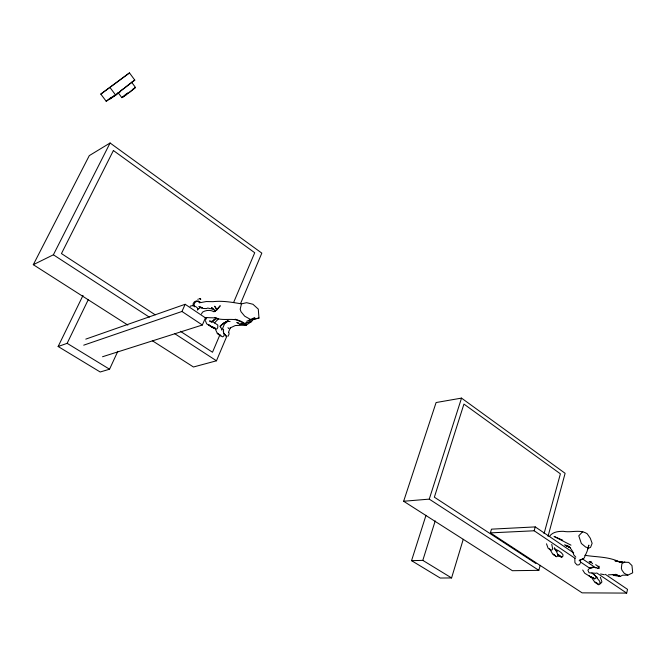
<?xml version="1.0" encoding="UTF-8"?>
<svg xmlns="http://www.w3.org/2000/svg" width="666" height="666" viewBox="0 0 666 666"><rect width="100%" height="100%" fill="white"/><g stroke="black" fill="none" stroke-linecap="round" stroke-linejoin="round"><path stroke-width="1" d="M124.409 88.02L131.677 82.284L135.523 87.496L127.697 93.698M223.535 332.409L223.543 329.179M574.833 558.632L574.916 562.612L577.056 564.976L578.837 564.885L580.269 563.519M573.709 552.93L535.248 526.906L491.483 529.154L490.392 532.883L582.117 592.857L626.664 593.098L627.547 589.377L605.327 574.333M548.026 536.33L565.118 473.31L461.513 398.11L436.097 402.539L403.646 501.257L512.379 570.704L538.811 570.337L540.193 565.334M544.064 533.624L560.389 473.834L463.936 404.087L434.365 497.186L535.93 563.519M575.282 558.474L534.174 530.777L535.248 526.906M117.974 92.457L121.853 97.661L122.386 97.069M587.637 549.284L588.869 545.121L587.162 551.182L584.115 558.108L579.145 560.83L580.344 559.698M425.999 515.301L411.546 560.655L440.218 578.03L451.581 577.938L463.245 539.327M580.419 560.755L580.81 559.457M411.546 560.655L422.802 560.372L435.214 520.904M403.646 501.257L429.254 499.125L461.53 398.11M152.331 340.726L193.465 366.999L216.458 360.797L226.906 336.022M228.496 332.209L230.519 327.447M240.534 303.629L261.821 253.122L110.081 142.99L89.286 155.628L33.3 264.693L127.822 325.075M219.822 335.023L212.496 352.247L180.378 331.268M221.828 330.244L225.499 321.628M233.6 302.497L254.72 252.739L113.386 150.524M102.539 356.743L202.339 325.008L205.436 317.865L185.148 304.287L85.781 339.127M83.725 345.171L181.968 311.472L185.148 304.287M83.017 295.413L58.142 346.511L100.2 371.994L109.549 369.214L117.824 351.298M205.702 319.655L206.693 317.59M58.142 346.511L67.141 343.331L88.287 299.608M113.403 150.516L61.455 253.58L155.22 314.818M197.919 299.542L198.227 299.026M33.3 264.693L53.388 254.795L110.098 142.982M228.063 336.255L229.071 334.057L228.879 332.5M190.168 306.468L190.409 306.052C193.057 304.928 197.394 306.535 198.127 309.415L197.377 310.106M201.465 313.961L202.572 312.096C205.927 310.073 210.614 309.657 214.002 311.805L215.901 310.547L220.263 305.719L216.833 309.89L214.619 306.202L216.808 309.207M214.402 322.985L218.44 318.931M579.62 560.722L580.552 559.457M588.985 568.864L587.912 570.213L589.06 572.793L595.962 573.293M216.833 309.89L218.14 308.291M198.202 301.207L199.808 301.731L198.701 301.49M212.029 322.094L214.077 319.797L212.887 320.804L217.307 318.306M582.775 531.601L578.771 535.805L581.343 543.481L585.747 547.119L589.235 547.968L590.584 547.294L592.132 543.298L590.284 538.203L587.154 533.716C579.953 529.062 571.395 532.917 563.428 531.326C558.274 531.277 552.597 531.834 549.45 536.463M213.986 311.363L215.151 310.14M122.844 96.836L124.067 95.779M589.768 562.728L591.1 561.613M597.502 568.614L598.534 567.798L598.867 566.117L599.034 567.782M225.449 323.193L228.022 321.179M106.194 101.257L115.576 94.988L134.798 80.12L129.479 72.902L100.807 94.081L106.194 101.257L110.173 98.177M120.438 91.633L109.44 98.868L112.521 96.995M199.758 298.768L200.766 299.375M124.6 95.28L126.157 94.081M100.807 94.081L129.479 72.902M126.515 93.873L128.005 92.749M129.395 92.399L134.565 88.212L133.416 88.894M123.809 88.461L120.521 90.817M127.839 93.54L124.409 96.046M126.34 94.622L123.152 96.895M132.934 89.144L135.523 87.496M131.835 82.109L134.798 80.12M109.682 99.192L116.866 94.397M123.934 96.287L121.853 97.661M624.808 561.913L621.911 563.644L621.353 568.223L621.961 570.204L624.233 573.284L627.838 575.158L632.7 572.802L631.967 565.551L628.679 562.362L619.363 562.096L623.018 562.304L614.959 560.805L619.322 561.854C608.249 556.476 596.386 557.226 584.831 555.278M230.036 328.005L235.231 325.566L246.428 325.025L251.54 321.545L254.778 317.54L246.661 321.295L258.982 318.057L258.275 309.099L252.938 304.262L246.595 302.689L241.483 303.863L240.176 309.207L241.025 311.763L244.713 316.192L250.857 319.638L258.982 318.057M243.673 323.343L239.743 324.242L236.796 322.502L238.728 323.002M245.646 322.893L251.54 321.545L244.838 323.651L239.743 324.242L246.428 325.025L242.574 324.017M201.373 307.834L202.306 307.659L198.784 306.543M593.564 567.374L589.76 568.065L593.564 567.374L590.975 567.765M615.942 575.074L613.935 575.416L612.362 574.433M200.716 302.597L206.285 301.54L212.945 301.681C222.219 300.541 231.801 302.256 241.017 303.779M616.724 575.074L613.935 575.416L620.179 576.423L622.618 575.191L627.838 575.158M566.308 546.511L567.54 546.386L570.529 547.827L567.299 545.662L570.529 547.827M608.374 574.85L615.251 574.508L620.179 576.423L615.675 574.259M205.253 317.557L216.259 317.932L214.843 317.79C224.933 322.003 235.373 315.95 244.838 323.651L235.181 319.18M490.392 532.883L534.174 530.777M198.909 301.615L199.417 301.715L198.718 301.69M595.171 567.499L591.891 567.332L596.162 567.574L597.835 568.464M600.058 583.233L601.373 582.867L601.898 581.859L600.382 577.272M230.086 321.561L227.064 321.087L228.03 320.587L221.054 325.333L224.226 322.719L221.528 324.933L220.238 326.923L220.113 326.04L221.753 329.304M215.484 328.521L212.163 327.381L206.618 323.793L205.411 320.621M600.574 573.975L604.378 574.741M593.98 578.155L590.292 576.781L589.144 575.965L591.566 577.439L584.74 573.243L582.717 570.013M199.4 307.251L203.355 308.475L206.552 308.591L207.742 308.033L213.911 309.432L211.597 307.609L215.551 311.255M589.102 561.396L590.842 561.938L592.615 563.711M562.703 540.184L554.062 536.455L570.978 545.154M593.622 578.013L591.416 577.089L594.621 579.054L595.904 577.963L596.062 576.498L591.891 572.968M215.676 328.405L212.021 326.656L216.075 329.137L216.775 329.012L217.724 327.805L217.807 325.075L212.587 321.52L209.49 320.962L211.23 321.969M564.468 544.863L569.014 547.144L565.717 545.063M220.962 335.597L217.258 333.266L214.943 328.205M220.329 335.356L217.258 333.266L219.847 335.572L222.777 336.871L223.942 335.839L224.167 334.224L223.218 331.352M67.141 343.331L109.549 369.214M422.802 560.372L451.581 577.938M555.577 556.093L552.655 554.012L549.617 548.767M557.425 555.061L561.779 557.092L562.945 556.16L562.945 554.636L561.296 552.697L558.441 550.665L554.079 548.817M53.388 254.795L149.326 317.141M174.6 333.591L216.475 360.789M429.254 499.125L538.836 570.337M181.968 311.472L202.339 325.008M595.662 564.676L597.61 565.975L599.117 568.606M580.419 561.938L589.843 568.289M596.686 572.902L626.664 593.098M582.25 558.716L595.92 567.973M557.692 555.111L559.157 556.16L557.584 555.061M555.785 550.116L557.45 551.331M200.707 298.884L199.292 298.709M554.795 555.444L553.221 554.154L556.601 556.793L557.683 556.068L558.016 554.736L554.428 547.66M226.34 336.655L224.017 333.4M224.209 333.733L226.232 335.922M575.832 557.184L573.759 554.853L572.627 551.39L569.896 547.402M227.997 327.647L228.738 328.588M594.38 574.7L599.708 581.301L600.158 583.907L598.717 584.823L597.444 584.065L594.33 581.535L591.916 578.055M110.14 87.704L115.576 94.988M211.63 321.578L211.913 322.219M596.545 576.406L597.169 577.913M546.511 543.806L548.126 548.268L550.957 550.233L552.272 549.733L552.605 548.493L551.781 544.422M580.427 559.573L580.552 562.137M194.389 306.86A3.871 3.588 -79.2 0 1 200.291 302.381M200.616 307.051A3.871 3.588 -79.2 0 1 197.402 308.882M193.04 305.677A3.863 3.588 -79.2 0 1 199.775 302.963M561.779 557.092L561.097 557.117L558.091 554.487L561.779 557.092M597.918 583.724L595.163 582.309L597.918 583.724M213.986 328.271L208.483 324.65L213.986 328.271"/></g></svg>
